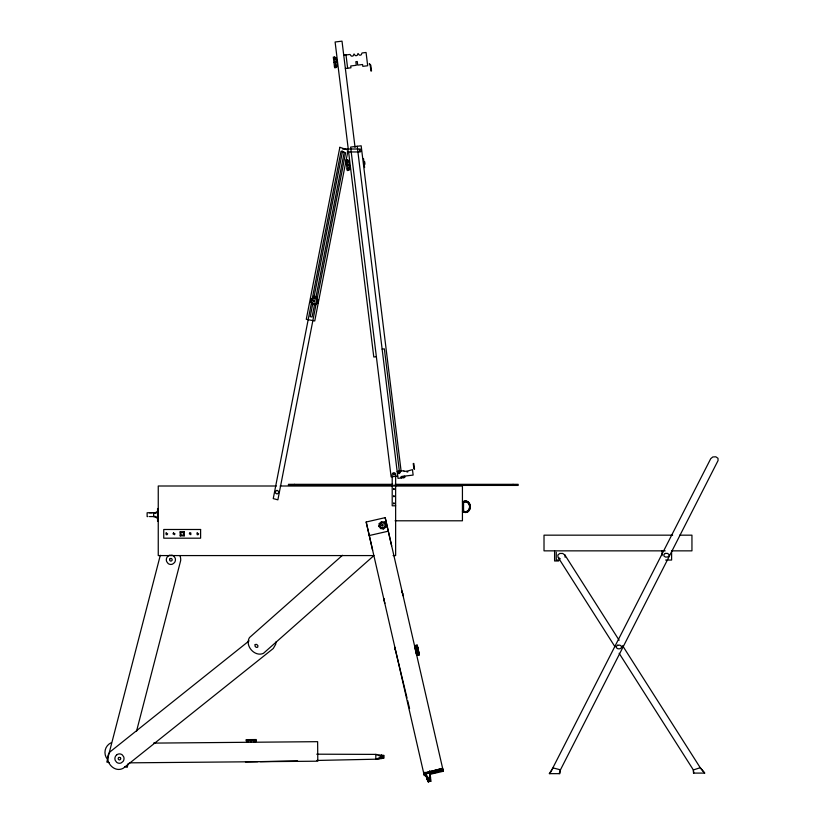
<?xml version="1.0" encoding="UTF-8"?>
<svg xmlns="http://www.w3.org/2000/svg" width="823" height="823" viewBox="0 0 823 823"><rect width="100%" height="100%" fill="white"/><g stroke="black" fill="none" stroke-linecap="round" stroke-linejoin="round"><path stroke-width="1.23" d="M310.785 302.216L311.145 299.397L313.429 297.617L316.32 297.916L318.11 300.117L317.75 302.936L315.466 304.716L312.575 304.417L310.785 302.216L311.403 302.041M378.909 526.36L379.269 523.541L381.553 521.761L384.444 522.06L386.234 524.261L385.874 527.07L383.59 528.86L380.71 528.561L378.909 526.36L381.553 521.761M276.055 641.858L275.684 644.316L273.257 648.503L123.327 768.188C113.739 773.692 102.71 759.876 110.189 751.749L249.132 640.839M429.544 781.202L429.071 779.155L430.12 772.941L425.429 774.011L428.125 781.778L431.067 781.099L428.166 781.706M311.608 302.082L273.246 498.604L277.876 499.839L316.31 302.926M312.092 299.562L341.041 151.257L345.619 152.79L317.05 299.14M312.689 304.057L310.23 316.649L312.092 317.009L314.551 304.438M313.913 297.761L342.419 151.72M315.775 298.152L344.24 152.327M160.3 555.309L106.825 762.057L109.222 762.674M128.162 763.61L127.205 767.324L124.808 766.707M136.484 731.421L180.669 560.576A10.668 10.668 0 0 0 179.949 555.679M397.55 472.628L398.671 471.229L400.101 472.309L398.98 473.709L397.55 472.628L398.949 473.503L399.669 473.102L399.484 471.641L398.702 471.435L397.756 472.597M397.951 472.577L399.371 471.795L398.929 473.318L397.951 472.577L399.299 471.877M399.433 472.927L399.587 472.371M559.167 773.651L560.453 769.834L718.057 460.561L717.995 458.298L715.825 456.806L712.821 456.95L710.743 458.658L549.908 773.651M254.245 742.284L254.821 739.558M430.768 779.237L427.302 779.875L428.279 779.916M255.49 742.274L256.323 739.548L246.098 739.64L246.972 742.346M312.575 304.417L312.894 303.872M316.001 298.461L316.32 297.916M380.71 528.561L381.018 528.016L383.59 528.86M384.125 522.595L384.444 522.06M180.186 535.896L180.865 535.197L180.823 532.522L180.124 531.843L180.186 535.896L184.239 535.835L184.167 531.781L180.124 531.843M184.239 535.835L183.539 535.156L183.488 532.481L184.167 531.781M418.115 649.409L417.117 645.067L415.913 645.345L414.658 646.497L416.531 654.686L419.37 654.892L418.701 651.95M342.502 555.278L249.482 637.578C244.472 645.633 254.821 657.33 263.432 653.339L373.714 555.772M414.823 647.197L417.323 645.921M335.907 67.589L337.348 66.509L336.257 57.61L333.305 57.065L334.611 67.743L335.907 67.589L334.591 56.91M348.53 170.382L349.97 169.301L348.88 160.403L345.927 159.857L347.234 170.536L348.53 170.382L347.213 159.703M118.975 757.376L118.45 757.798A1.348 1.348 0 0 0 118.275 759.094L118.677 759.639A1.245 1.245 0 0 0 119.942 759.804L120.467 759.382A1.348 1.348 0 0 0 120.642 758.086L120.24 757.541M337.193 65.202L334.426 66.179M349.806 167.995L347.049 168.972M464.666 501.835L463.493 502.38L463.575 511.124L464.666 511.659A5.02 4.156 -90 0 0 469.696 506.752A5.02 4.156 -90 0 0 464.666 501.835A5.02 4.156 -90 0 1 469.614 506.752A5.02 4.156 -90 0 1 464.573 511.659L463.575 511.124M316.793 760.452L375.844 759.207L381.718 756.749L383.785 756.738M415.44 649.892L418.063 649.152M318.11 300.117L317.493 300.292L317.205 302.638L317.75 302.936M385.617 524.436L386.234 524.261M372.613 550.206L366.173 522.008L385.195 517.646L443.299 771.274L430.213 774.268M369.27 535.536L388.291 531.185M416.376 647.372L417.58 647.094L418.917 652.865L416.15 652.999M417.23 651.086L418.423 650.808M419.37 654.892L419.174 654.048L417.971 654.316L418.166 655.17L415.913 645.345M439.647 769.834L433.443 770.976M439.749 770.307L433.659 771.974M423.948 774.196L426.376 773.641M428.804 773.085L442.969 769.834M426.437 774.145L424.061 774.69L423.835 773.651M429.997 773.322L443.083 770.328L442.856 769.299M430.234 773.743L432.661 773.188M433.875 772.91L436.334 772.355M441.077 771.264L443.299 771.274M366.173 522.008L424.277 775.636L426.653 775.091M157.625 512.317L156.977 512.451A2.603 2.603 0 0 0 155.907 513.141M316.742 754.187L375.802 754.393L375.844 759.207L383.796 757.911M333.5 58.628L336.422 58.917M333.963 62.404L336.802 62.054M345.362 68.494L350.948 67.805L350.721 65.974L356.297 65.284L355.855 61.684L357.264 61.509L357.707 65.11L362.583 64.513L362.809 66.354L367.686 65.747L366.06 52.477L362.048 52.97L361.256 54.781A2.068 2.068 0 0 1 359.25 55.028L358.036 53.464L357.244 55.275A2.068 2.068 0 0 1 355.238 55.522L354.034 53.958L353.232 55.758A2.068 2.068 0 0 1 351.226 56.005L350.022 54.452L343.736 55.223L346.01 54.946L347.635 68.216M346.123 161.421L349.034 161.699M346.586 165.197L349.425 164.847M382.129 349.147L384.362 348.87L399.381 471.24M376.09 356.729L373.786 357.007L348.571 151.679M397.159 471.507L403.939 470.674L404.042 471.445L406.881 471.106L406.994 472.021L407.807 471.918L407.694 471.003L412.467 469.635L413.136 475.077L401.099 476.548L401.274 477.957M397.715 476.064L391.12 476.867L350.629 147.091L361.163 145.794L401.099 471.023M375.844 759.207L383.796 758.189L383.775 755.226M245.439 761.933L257.743 761.687M260.315 761.635L297.535 760.853M180.823 532.522L183.488 532.481M180.865 535.197L183.539 535.156M246.108 740.875L256.334 740.782M153.531 743.107L317.627 741.677L317.801 761.193L129.345 762.839M149.467 512.76L152.204 512.75M149.477 516.577L155.475 516.556L153.675 516.556L153.675 512.739L155.475 512.739M153.675 512.739L147.122 512.76L147.132 516.577L147.893 516.577M155.475 516.556L153.736 516.556M347.316 151.957L359.774 151.957A1.471 1.471 0 0 0 361.235 150.486A1.471 1.471 0 0 0 359.774 149.014L343.582 149.014A1.471 1.471 0 0 0 342.852 149.22M392.869 484.325L288.462 484.325L288.462 485.426L392.869 485.426M395.019 484.325L518.181 484.325L518.181 485.426L395.019 485.426M276.363 486.002L158.253 486.002L158.253 555.576L373.827 555.576M280.149 486.002L462.433 486.002L462.433 520.794L395.071 520.794M462.433 501.886L463.472 501.886L463.328 511.793M395.637 505.785L392.201 505.785L392.201 474.459A1.718 1.718 0 0 1 392.705 473.246L393.065 472.968A1.718 1.718 0 0 1 394.783 472.968L395.133 473.246A1.718 1.718 0 0 1 395.637 474.459L395.637 555.576L393.075 555.576M158.253 508.552L157.563 508.552L157.563 521.268L158.253 521.268M462.433 511.618L463.236 511.618L463.236 501.886M672.638 535.166L544.013 535.166L544.013 550.854L665.179 550.854M679.685 535.166L691.948 535.166L691.948 550.854L671.465 550.854M665.622 560.052L671.609 560.052L671.609 550.854M383.775 755.555L375.802 754.393L381.718 756.749M313.974 296.157L316.32 296.619M157.625 517.502L156.977 517.369A2.603 2.603 0 0 1 155.907 516.669M369.332 63.556L370.792 65.202L371.523 70.984L370.947 71.056L370.227 65.346L369.332 64.184M462.968 511.618L464.532 512.39A5.771 4.784 -90 0 0 470.242 505.723A5.771 4.784 -90 0 0 462.968 501.886A5.771 4.784 -90 0 1 469.069 502.976A5.771 4.784 -90 0 1 469.069 510.527A5.771 4.784 -90 0 1 462.876 511.618L463.04 501.886M311.145 299.397L311.691 299.695M379.269 523.541L379.815 523.829M385.329 526.782L385.874 527.07M619.133 640.253L564.917 555.031L562.695 553.457L559.774 553.457L557.85 555.031L558.056 557.264L615.018 646.806M558.796 557.788L560.268 558.848M704.539 773.095L700.229 767.715L622.569 645.654M427.343 779.782L425.429 774.011L429.071 779.155M424.956 772.118L427.024 776.665M619.143 653.287L693.367 769.947L693.758 773.095M248.227 742.336L247.6 739.62M425.563 774.608L428.485 781.85M425.429 774.011L428.413 781.552M313.429 297.617L313.604 298.214M315.291 304.129L315.466 304.716M395.102 648.73L407.025 698.027M407.632 700.517L409.576 708.562M417.477 646.621L417.611 647.207M418.876 652.752L419.02 653.339M383.827 599.051L384.002 599.854L383.816 599.041M418.372 650.551L419.174 654.048M384.176 600.584L383.94 599.566L384.588 602.415M395.256 649.44L394.721 647.094L395.482 650.437M391.635 545.855L385.195 517.646M402.55 593.445L403.075 595.729M384.516 602.117L384.814 603.434M417.117 645.067L417.796 648.02M439.585 769.577L439.811 770.565M413.918 468.976L413.249 463.534L413.825 463.462L414.514 469.244M404.607 476.116L404.782 477.525L398.003 478.358L357.223 146.278M364.661 161.689L364.97 164.23M403.188 476.291L403.363 477.7M363.499 158.53L364.61 167.573M355.052 147.41L342.008 41.15L335.105 41.994L348.283 149.313M564.917 555.031L565.123 557.264M430.717 781.027L430.12 772.941L430.542 778.147M381.697 754.866L381.738 758.641M251.21 739.589L251.231 742.315M662.042 550.854L662.042 555.597M556.245 552.243L556.245 560.052L558.683 560.052L558.683 560.977L554.589 560.977L554.589 550.854M513.058 484.325L513.058 485.426M462.865 501.125L462.865 512.369M294.418 484.325L294.418 485.426M157.563 518.089A3.189 3.189 0 0 1 155.012 516.433M155.012 513.387A3.189 3.189 0 0 1 157.563 511.731M118.954 757.52A1.245 1.245 0 0 1 120.22 757.685M107.535 759.403A10.668 10.668 0 0 1 111.383 742.644M343.582 151.957A1.471 1.471 0 0 1 342.162 150.866M170.31 555.103A4.444 4.444 0 0 0 169.157 555.422L167.275 556.914A4.815 4.815 0 0 0 166.668 561.574L168.087 563.498A4.444 4.444 0 0 0 172.614 564.084L174.486 562.603A4.815 4.815 0 0 0 175.104 557.943L173.674 556.019A4.444 4.444 0 0 0 171.493 555.103M398.527 472.433L399.124 472.505L398.527 472.433M312.174 299.973L311.938 301.887L313.151 303.389L315.147 303.594L316.721 302.37L316.958 300.446L315.744 298.944L313.748 298.739L312.174 299.973M313.573 300.961C314.736 304.294 316.207 298.523 313.573 300.961M380.298 524.107L380.061 526.031L381.275 527.533L383.271 527.738L384.845 526.504L385.092 524.59L383.868 523.089L381.872 522.883L380.298 524.107M381.697 525.105C382.86 528.428 384.331 522.656 381.697 525.105M560.453 769.834L559.835 773.651L549.239 773.651L553.138 767.931L560.453 769.834M339.848 147.307L306.279 319.303L314.756 320.96L348.108 150.074L339.848 147.307M255.223 644.512L254.924 646.004L256.138 647.382L257.65 647.259L257.959 645.767L256.745 644.399L255.223 644.512M166.164 532.975L166.164 534.693L167.151 534.693L167.645 533.839L166.164 532.975M173.488 532.975L172.995 533.839L174.486 534.693L174.98 533.839L173.488 532.975M189.835 532.975L189.341 533.839L190.833 534.693L190.833 532.975L189.835 532.975M197.17 532.975L197.17 534.693L198.158 534.693L198.662 533.839L197.17 532.975M170.104 558.714L169.867 558.961A1.348 1.348 0 0 0 169.703 560.268L170.104 560.802A1.245 1.245 0 0 0 171.369 560.967L171.894 560.556A1.348 1.348 0 0 0 172.058 559.249L171.668 558.714A1.245 1.245 0 0 0 170.402 558.55L170.104 558.714M116.701 754.876L115.858 755.751A4.815 4.815 0 0 0 115.241 760.401L116.671 762.324A4.444 4.444 0 0 0 121.187 762.921L123.069 761.429A4.815 4.815 0 0 0 123.676 756.779L122.246 754.856A4.444 4.444 0 0 0 117.73 754.259L116.701 754.876M665.293 553.447L663.873 554.558L663.966 556.06L665.519 557.078L667.618 557.006L669.037 555.906L668.945 554.393L667.391 553.385L665.293 553.447M617.754 645.191L616.334 646.302L616.427 647.804L617.98 648.822L620.079 648.75L621.499 647.65L621.406 646.148L619.853 645.129L617.754 645.191M359.62 150.187L359.62 150.876L359.62 150.187M277.022 490.395L275.468 491.3L275.468 493.09L277.022 493.985L278.575 493.09L278.575 491.3L277.022 490.395M393.919 474.038L393.919 474.881L393.919 474.038M393.919 488.667L393.919 489.51L393.919 488.667M393.919 495.827L393.919 496.67L393.919 495.827M393.919 502.987L393.919 503.83L393.919 502.987M700.229 767.715L693.367 769.947L693.491 773.095L704.807 773.095L700.229 767.715M442.64 768.353L423.732 773.209L442.64 768.353M200.606 529.487L163.746 529.487L163.746 538.191L200.606 538.191L200.606 529.487M402.138 591.634L402.015 591.099L402.138 591.624M383.888 599.339L383.765 598.794L383.878 599.329M402.262 592.149L402.077 591.367L402.252 592.128M402.632 593.753L402.2 591.871L402.612 593.733M430.254 773.538L429.709 771.038L430.254 773.538"/></g></svg>
